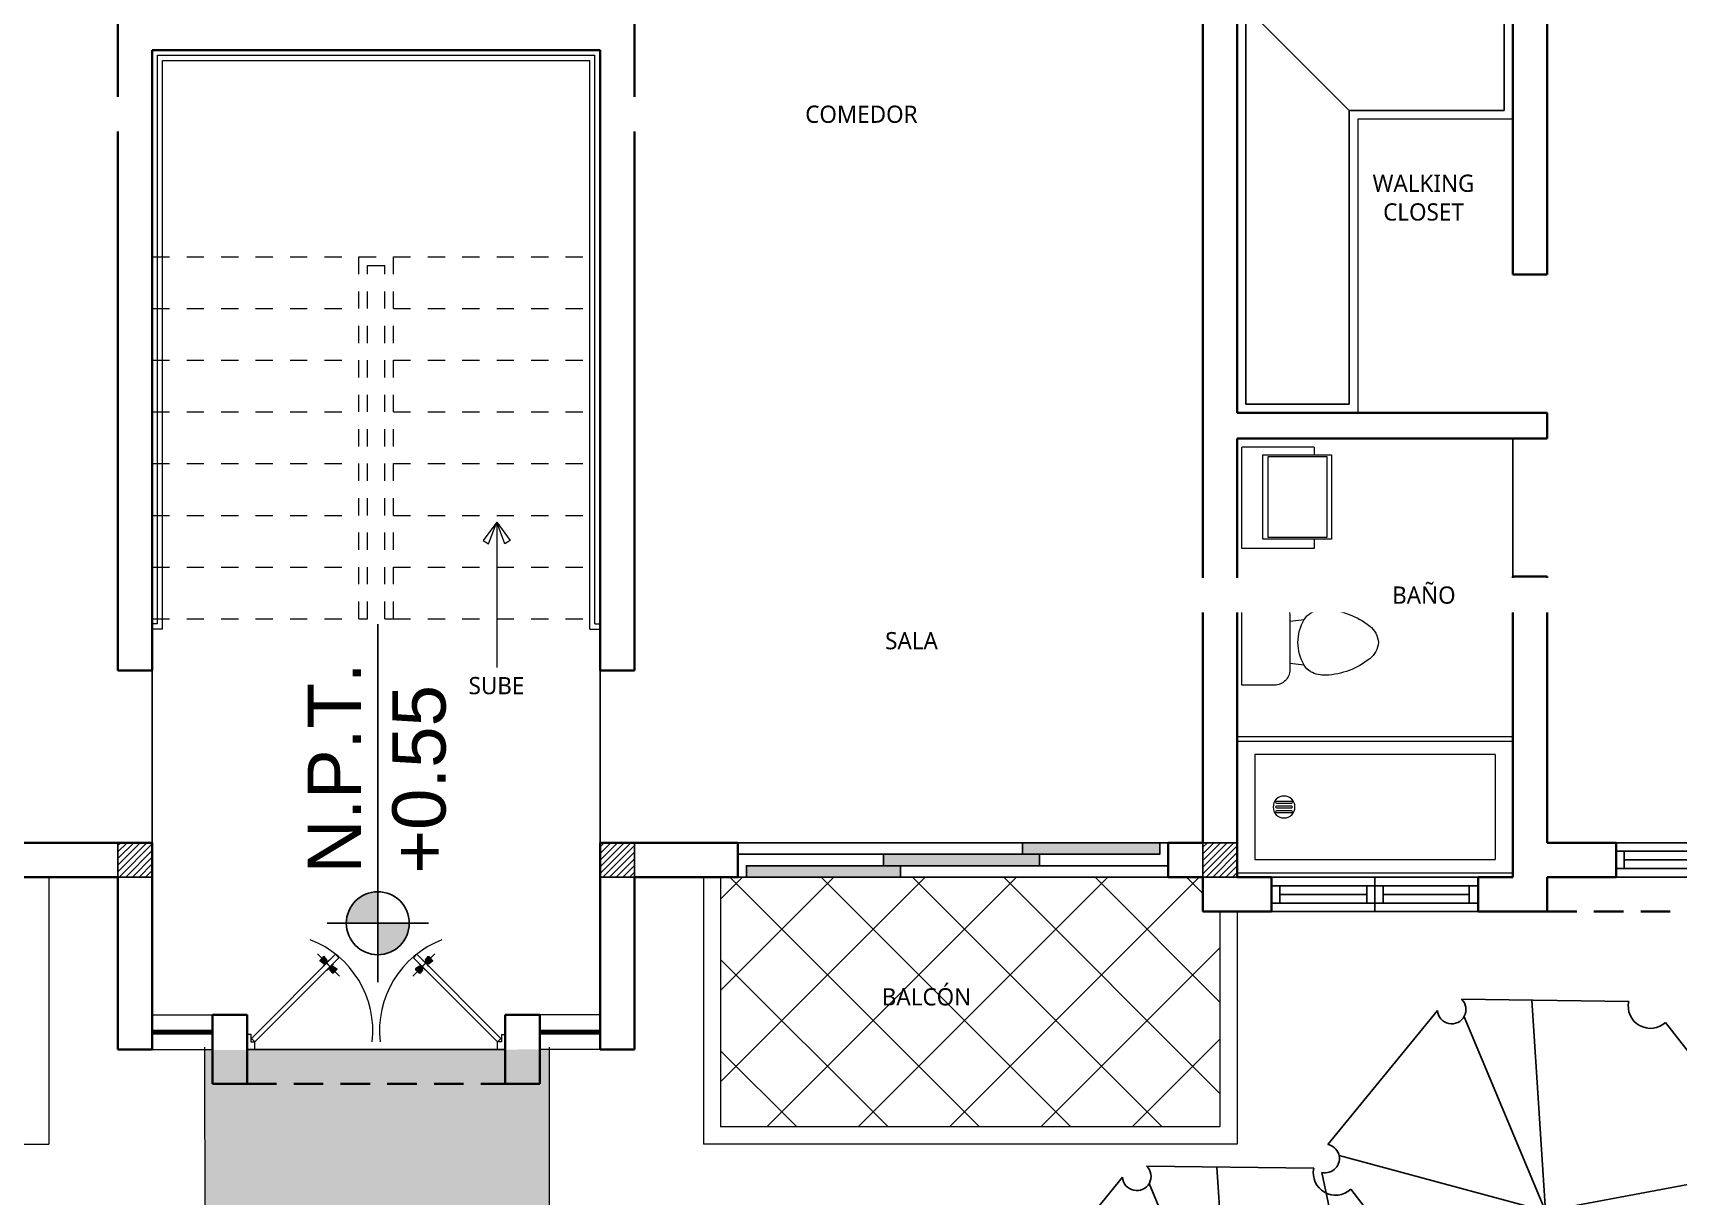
# Model space of a CAD drawing. Header units: feet. Extents: x 1019 to 2236, y -546 to 122.
# Drawn here: x 1083.44 to 1092.99, y -509.66 to -502.91 of the extents above; entities that cross this region are included whole.
import ezdxf

# ---------------------------------------------------------------- set-up
doc = ezdxf.new("R2010")
doc.units = ezdxf.units.FT
doc.header["$LTSCALE"] = 0.05
doc.header["$MEASUREMENT"] = 0
doc.linetypes.add('DASHED2', pattern=[0.375, 0.25, -0.125])
doc.linetypes.add('HIDDEN', pattern=[9.525, 6.35, -3.175])
for name, color, linetype, lineweight in [('A-GENM', 8, 'Continuous', 9), ('A-WALL', 7, 'Continuous', 25), ('arq-pisos', 251, 'Continuous', 5), ('closet', 8, 'Continuous', 5), ('escalera', 8, 'DASHED2', 0), ('FURN', 8, 'Continuous', 9), ('I-FURN', 8, 'Continuous', 0), ('None', 7, 'Continuous', 5), ('P-SANR-FIXT', 8, 'Continuous', 9), ('PUERTA', 8, 'Continuous', 9), ('ventana', 160, 'Continuous', 5)]:
    doc.layers.add(name, color=color, linetype=linetype, lineweight=lineweight)
for name, color, linetype in [('columna', 9, 'Continuous'), ('MB3', 8, 'Continuous'), ('PERT-VENT', 8, 'Continuous'), ('PISO', 8, 'Continuous'), ('TXT', 2, 'Continuous')]:
    doc.layers.add(name, color=color, linetype=linetype)
doc.layers.add('cristal', color=7, linetype='Continuous', true_color=0x2424ff)
doc.layers.add('PLANTS', color=7, linetype='Continuous', true_color=0x005716)
doc.styles.add('ads', font='trebuc.ttf', dxfattribs={"height": 0.14})
doc.styles.add('ROMAND', font='arial.ttf')

# ---------------------------------------------------------------- blocks, each defined once
blk = doc.blocks.new('ARBOL4')
at = {"layer": 'PLANTS'}
for p, q in [((-0.215225, 0.439234), (-0.445698, 0.173788)), ((-0.172006, 0.430212), (0, 0)), ((0.18998, 0.442934), (-0.157772, 0.457476)), ((0.465439, 0.126688), (0.258534, 0.409628)), ((0, 0), (0.381619, 0.241316)), ((-0.474293, 0.087687), (-0.409359, -0.263952)), ((0.392021, -0.274733), (0.48214, 0.055782)), ((0, 0), (-0.436626, -0.116299)), ((-0.37373, -0.251589), (0, 0)), ((0, 0), (-0.030926, -0.456175)), ((0.410256, -0.207857), (0, 0)), ((0, 0), (0.311329, -0.356352)), ((-0.375843, -0.309965), (-0.049034, -0.484529)), ((0.011921, -0.485418), (0.345337, -0.341692))]:
    blk.add_line(p, q, dxfattribs=at)
for centre, radius, start, end in [((-0.189074, 0.45647), 0.031319, 213.386078, 1.840691), ((0.228399, 0.434803), 0.03927, 168.050674, 320.127319), ((-0.47347, 0.135212), 0.047533, 269.007996, 54.248581), ((0.474388, 0.091377), 0.036427, 104.220505, 282.287354), ((0, 0), 0.01, 0, 180), ((0, 0), 0.01, 180, 0), ((-0.383672, -0.280455), 0.030531, 284.858551, 147.280869), ((0.371318, -0.310052), 0.04094, 59.622765, 230.608597), ((-0.018543, -0.484042), 0.030495, 357.413361, 180.915833)]:
    blk.add_arc(centre, radius, start, end, dxfattribs=at)
blk = doc.blocks.new('bath_sink_6127 - bath_sink_6127-V2-Nivel 1')
at = {"layer": 'I-FURN'}
for p, q in [((0.2933, 0.2974), (-0.1268, 0.2974)), ((-0.1268, 0.2974), (-0.1268, -0.29)), ((0.2933, 0.2442), (0.2933, 0.2974)), ((0.3949, 0.2442), (-0.0052, 0.2442)), ((-0.0052, 0.2442), (-0.0052, -0.2448)), ((0.0254, -0.2336), (0.0254, 0.233)), ((0.0254, 0.233), (0.3695, 0.233)), ((0.3695, 0.233), (0.3695, -0.2336)), ((0.3949, -0.2448), (0.3949, 0.2442)), ((-0.0052, -0.2448), (0.3949, -0.2448)), ((0.3695, -0.2336), (0.0254, -0.2336)), ((0.2933, -0.29), (0.2933, -0.2448)), ((0.2933, -0.29), (-0.1268, -0.29))]:
    blk.add_line(p, q, dxfattribs=at)
blk = doc.blocks.new('Toilet_-_Tank_-_3D_4840 - 17_ High_ Seat Not Visible-536545-Nivel 1')
at = {"layer": 'P-SANR-FIXT'}
for p, q in [((0.2476, 0.4889), (-0.2476, 0.4889)), ((-0.2476, 0.4889), (-0.2476, 0.2984)), ((0.2476, 0.2984), (0.2476, 0.4889)), ((-0.1587, 0.2096), (-0.1228, 0.2096)), ((-0.1228, 0.2096), (-0.1323, 0.127)), ((-0.1228, 0.2096), (0.1228, 0.2096)), ((0.1323, 0.127), (0.1228, 0.2096)), ((0.1228, 0.2096), (0.1588, 0.2096))]:
    blk.add_line(p, q, dxfattribs=at)
for centre, radius, start, end in [((-0.1587, 0.2984), 0.0889, 180, 270), ((0.1588, 0.2984), 0.0889, 270, 360), ((-0.0827, 0.0408), 0.0995, 119.89806, 151.05961), ((0.0005, -0.104), 0.2664, 90.10194, 119.89806), ((-0.0005, -0.104), 0.2664, 60.10194, 89.89806), ((0.0827, 0.0408), 0.0995, 28.94039, 60.10194), ((-0.0233, 0.0079), 0.1674, 151.05961, 182.70905), ((0.0233, 0.0079), 0.1674, 357.29095, 28.94039), ((0.2505, 0.0209), 0.4415, 182.70905, 218.50584), ((-0.2505, 0.0209), 0.4415, 321.49416, 357.29095), ((0.0113, -0.1694), 0.1359, 218.50584, 265.21903), ((-0.0113, -0.1694), 0.1359, 274.78097, 321.49416)]:
    blk.add_arc(centre, radius, start, end, dxfattribs=at)
blk = doc.blocks.new('PUERTA DOBLE')
at = {"layer": 'PUERTA'}
for p, q in [((957.165, -2898.551), (957.816, -2897.899)), ((957.842, -2897.925), (957.19, -2898.576)), ((957.675, -2897.896), (957.846, -2898.067)), ((957.695, -2897.946), (957.711, -2897.932)), ((957.695, -2897.946), (957.695, -2897.948)), ((957.695, -2897.948), (957.695, -2897.949)), ((957.723, -2897.97), (957.695, -2897.948)), ((957.72, -2897.97), (957.695, -2897.949)), ((957.696, -2897.943), (957.709, -2897.931)), ((957.697, -2897.945), (957.696, -2897.943)), ((957.724, -2897.969), (957.696, -2897.946)), ((957.727, -2897.965), (957.7, -2897.941)), ((957.709, -2897.931), (957.705, -2897.934)), ((957.705, -2897.935), (957.705, -2897.934)), ((957.731, -2897.961), (957.706, -2897.936)), ((957.723, -2897.917), (957.709, -2897.931)), ((957.709, -2897.931), (957.713, -2897.926)), ((957.725, -2897.916), (957.711, -2897.932)), ((957.713, -2897.926), (957.714, -2897.926)), ((957.739, -2897.953), (957.715, -2897.927)), ((957.744, -2897.948), (957.72, -2897.922)), ((957.723, -2897.917), (957.723, -2897.918)), ((957.723, -2897.97), (957.735, -2897.957)), ((957.724, -2897.99), (957.732, -2897.977)), ((957.727, -2897.916), (957.725, -2897.916)), ((957.748, -2897.945), (957.725, -2897.917)), ((957.749, -2897.944), (957.726, -2897.916)), ((957.726, -2897.989), (957.736, -2897.973)), ((957.728, -2897.916), (957.727, -2897.916)), ((957.749, -2897.941), (957.728, -2897.916)), ((957.73, -2897.966), (957.737, -2897.959)), ((957.733, -2897.97), (957.73, -2897.966)), ((957.733, -2897.97), (957.73, -2897.966)), ((957.734, -2897.969), (957.731, -2897.965)), ((957.736, -2897.967), (957.732, -2897.964)), ((957.732, -2897.981), (957.738, -2897.971)), ((957.732, -2897.977), (957.733, -2897.977)), ((957.733, -2897.97), (957.74, -2897.961)), ((957.738, -2897.965), (957.734, -2897.961)), ((957.749, -2897.944), (957.735, -2897.957)), ((957.745, -2897.951), (957.737, -2897.959)), ((957.739, -2897.976), (957.74, -2897.969)), ((957.749, -2897.954), (957.74, -2897.961)), ((957.743, -2897.959), (957.74, -2897.956)), ((957.745, -2897.957), (957.743, -2897.953)), ((957.744, -2897.97), (957.743, -2897.966)), ((957.747, -2897.956), (957.744, -2897.952)), ((957.749, -2897.965), (957.744, -2897.964)), ((957.749, -2897.954), (957.745, -2897.951)), ((957.747, -2897.954), (957.745, -2897.952)), ((957.753, -2897.96), (957.747, -2897.961)), ((957.773, -2897.994), (957.747, -2897.968)), ((957.76, -2897.953), (957.749, -2897.959)), ((957.766, -2897.947), (957.752, -2897.957)), ((957.756, -2897.954), (957.755, -2897.954)), ((957.769, -2897.945), (957.756, -2897.954)), ((957.776, -2897.994), (957.777, -2897.997)), ((957.788, -2897.994), (957.78, -2898)), ((957.782, -2897.987), (957.781, -2897.995)), ((957.788, -2897.981), (957.783, -2897.992)), ((957.791, -2897.997), (957.783, -2898.004)), ((957.784, -2897.996), (957.788, -2897.999)), ((957.795, -2897.975), (957.785, -2897.99)), ((957.797, -2897.993), (957.785, -2898.006)), ((957.786, -2897.994), (957.79, -2897.997)), ((957.787, -2897.995), (957.79, -2897.998)), ((957.797, -2897.973), (957.788, -2897.986)), ((957.788, -2897.994), (957.79, -2897.997)), ((957.795, -2897.997), (957.794, -2897.997)), ((957.796, -2897.995), (957.824, -2898.017)), ((957.798, -2897.971), (957.797, -2897.97)), ((957.797, -2897.973), (957.798, -2897.971)), ((957.801, -2897.993), (957.825, -2898.012)), ((957.816, -2897.899), (957.842, -2897.925)), ((958.586, -2897.896), (958.415, -2898.067)), ((958.445, -2897.899), (958.419, -2897.925)), ((958.419, -2897.925), (959.071, -2898.576)), ((958.46, -2897.993), (958.436, -2898.012)), ((958.465, -2897.995), (958.437, -2898.017)), ((959.096, -2898.551), (958.445, -2897.899)), ((958.463, -2897.971), (958.464, -2897.97)), ((958.463, -2897.973), (958.463, -2897.971)), ((958.463, -2897.973), (958.473, -2897.986)), ((958.464, -2897.993), (958.476, -2898.006)), ((958.466, -2897.975), (958.475, -2897.99)), ((958.466, -2897.997), (958.467, -2897.997)), ((958.469, -2897.997), (958.478, -2898.004)), ((958.473, -2897.994), (958.471, -2897.997)), ((958.474, -2897.994), (958.471, -2897.997)), ((958.474, -2897.995), (958.471, -2897.998)), ((958.473, -2897.981), (958.478, -2897.992)), ((958.473, -2897.994), (958.481, -2898)), ((958.477, -2897.996), (958.473, -2897.999)), ((958.479, -2897.987), (958.48, -2897.995)), ((958.485, -2897.994), (958.484, -2897.997)), ((958.488, -2897.994), (958.514, -2897.968)), ((958.492, -2897.945), (958.505, -2897.954)), ((958.495, -2897.947), (958.509, -2897.957)), ((958.5, -2897.953), (958.511, -2897.959)), ((958.505, -2897.954), (958.506, -2897.954)), ((958.507, -2897.96), (958.514, -2897.961)), ((958.512, -2897.941), (958.533, -2897.916)), ((958.512, -2897.944), (958.535, -2897.916)), ((958.512, -2897.944), (958.525, -2897.957)), ((958.512, -2897.954), (958.516, -2897.951)), ((958.512, -2897.954), (958.521, -2897.961)), ((958.512, -2897.965), (958.517, -2897.964)), ((958.513, -2897.945), (958.536, -2897.917)), ((958.513, -2897.954), (958.516, -2897.952)), ((958.514, -2897.956), (958.517, -2897.952)), ((958.516, -2897.951), (958.524, -2897.959)), ((958.516, -2897.957), (958.518, -2897.953)), ((958.517, -2897.948), (958.541, -2897.922)), ((958.517, -2897.97), (958.518, -2897.966)), ((958.518, -2897.959), (958.521, -2897.956)), ((958.528, -2897.97), (958.521, -2897.961)), ((958.522, -2897.976), (958.521, -2897.969)), ((958.522, -2897.953), (958.546, -2897.927)), ((958.523, -2897.965), (958.527, -2897.961)), ((958.529, -2897.981), (958.523, -2897.971)), ((958.531, -2897.966), (958.524, -2897.959)), ((958.538, -2897.97), (958.525, -2897.957)), ((958.525, -2897.967), (958.529, -2897.964)), ((958.535, -2897.989), (958.525, -2897.973)), ((958.526, -2897.969), (958.53, -2897.965)), ((958.528, -2897.97), (958.531, -2897.966)), ((958.528, -2897.97), (958.531, -2897.966)), ((958.529, -2897.977), (958.528, -2897.977)), ((958.537, -2897.99), (958.529, -2897.977)), ((958.53, -2897.961), (958.555, -2897.936)), ((958.533, -2897.916), (958.534, -2897.916)), ((958.534, -2897.916), (958.536, -2897.916)), ((958.534, -2897.965), (958.561, -2897.941)), ((958.536, -2897.916), (958.55, -2897.932)), ((958.537, -2897.969), (958.565, -2897.946)), ((958.538, -2897.917), (958.551, -2897.931)), ((958.538, -2897.917), (958.538, -2897.918)), ((958.538, -2897.97), (958.566, -2897.948)), ((958.541, -2897.97), (958.566, -2897.949)), ((958.548, -2897.926), (958.546, -2897.926)), ((958.551, -2897.931), (958.548, -2897.926)), ((958.566, -2897.946), (958.55, -2897.932)), ((958.551, -2897.931), (958.556, -2897.934)), ((958.564, -2897.943), (958.551, -2897.931)), ((958.556, -2897.935), (958.556, -2897.934)), ((958.563, -2897.945), (958.564, -2897.943)), ((958.566, -2897.946), (958.566, -2897.948)), ((958.566, -2897.948), (958.566, -2897.949)), ((957.751, -2898.019), (957.765, -2898.009)), ((957.753, -2898.016), (957.769, -2898.006)), ((957.759, -2898.01), (957.771, -2898.004)), ((957.766, -2898.003), (957.773, -2898.002)), ((957.772, -2897.998), (957.776, -2897.998)), ((957.772, -2898.009), (957.78, -2898)), ((957.772, -2898.019), (957.785, -2898.006)), ((957.772, -2898.009), (957.776, -2898.012)), ((957.772, -2898.009), (957.776, -2898.011)), ((957.772, -2898.019), (957.793, -2898.046)), ((957.772, -2898.022), (957.791, -2898.046)), ((957.773, -2898.008), (957.777, -2898.011)), ((957.773, -2898.018), (957.796, -2898.045)), ((957.775, -2898.007), (957.778, -2898.009)), ((957.776, -2898.012), (957.783, -2898.004)), ((957.777, -2898.004), (957.78, -2898.007)), ((957.777, -2898.015), (957.8, -2898.04)), ((957.781, -2898.01), (957.805, -2898.035)), ((957.782, -2897.998), (957.785, -2898.002)), ((957.789, -2898.002), (957.814, -2898.026)), ((957.793, -2898.046), (957.792, -2898.046)), ((957.795, -2898.046), (957.793, -2898.046)), ((957.794, -2897.998), (957.819, -2898.021)), ((957.795, -2898.046), (957.809, -2898.03)), ((957.797, -2898.044), (957.798, -2898.044)), ((957.798, -2898.044), (957.81, -2898.031)), ((957.806, -2898.036), (957.807, -2898.036)), ((957.81, -2898.031), (957.807, -2898.036)), ((957.825, -2898.016), (957.809, -2898.03)), ((957.823, -2898.018), (957.81, -2898.031)), ((957.81, -2898.031), (957.815, -2898.028)), ((957.815, -2898.028), (957.815, -2898.026)), ((957.815, -2898.027), (957.815, -2898.027)), ((957.823, -2898.018), (957.823, -2898.017)), ((957.825, -2898.012), (957.825, -2898.014)), ((957.825, -2898.014), (957.825, -2898.016)), ((958.436, -2898.012), (958.436, -2898.014)), ((958.436, -2898.014), (958.436, -2898.016)), ((958.436, -2898.016), (958.452, -2898.03)), ((958.437, -2898.018), (958.438, -2898.017)), ((958.437, -2898.018), (958.45, -2898.031)), ((958.467, -2897.998), (958.442, -2898.021)), ((958.446, -2898.028), (958.445, -2898.026)), ((958.446, -2898.027), (958.446, -2898.027)), ((958.45, -2898.031), (958.446, -2898.028)), ((958.472, -2898.002), (958.447, -2898.026)), ((958.45, -2898.031), (958.454, -2898.036)), ((958.463, -2898.044), (958.45, -2898.031)), ((958.466, -2898.046), (958.452, -2898.03)), ((958.455, -2898.036), (958.454, -2898.036)), ((958.48, -2898.01), (958.456, -2898.035)), ((958.484, -2898.015), (958.461, -2898.04)), ((958.464, -2898.044), (958.463, -2898.044)), ((958.487, -2898.018), (958.465, -2898.045)), ((958.466, -2898.046), (958.468, -2898.046)), ((958.488, -2898.019), (958.468, -2898.046)), ((958.468, -2898.046), (958.469, -2898.046)), ((958.489, -2898.022), (958.469, -2898.046)), ((958.479, -2897.998), (958.475, -2898.002)), ((958.488, -2898.019), (958.476, -2898.006)), ((958.485, -2898.012), (958.478, -2898.004)), ((958.484, -2898.004), (958.48, -2898.007)), ((958.488, -2898.009), (958.481, -2898)), ((958.486, -2898.007), (958.483, -2898.009)), ((958.487, -2898.008), (958.484, -2898.011)), ((958.488, -2897.998), (958.485, -2897.998)), ((958.488, -2898.009), (958.485, -2898.012)), ((958.488, -2898.009), (958.485, -2898.011)), ((958.495, -2898.003), (958.487, -2898.002)), ((958.502, -2898.01), (958.49, -2898.004)), ((958.508, -2898.016), (958.492, -2898.006)), ((958.51, -2898.019), (958.496, -2898.009)), ((957.16, -2898.52), (957.13, -2898.52)), ((957.16, -2898.517), (957.16, -2898.576)), ((957.16, -2898.576), (957.19, -2898.576)), ((957.19, -2898.576), (957.165, -2898.551)), ((957.19, -2898.635), (957.19, -2898.576)), ((959.071, -2898.576), (959.096, -2898.551)), ((959.071, -2898.635), (959.071, -2898.576)), ((959.101, -2898.576), (959.071, -2898.576)), ((959.101, -2898.517), (959.101, -2898.576)), ((959.101, -2898.52), (959.13, -2898.52)), ((957.19, -2898.635), (957.13, -2898.635)), ((959.071, -2898.635), (959.13, -2898.635))]:
    blk.add_line(p, q, dxfattribs=at)
at = {"layer": 'PUERTA', "extrusion": (0, 0, -1)}
for centre, radius, start, end in [((-957.349, -2898.492), 0.756, 111.0667, 186.4155), ((-958.912, -2898.492), 0.756, 353.5845, 68.9333), ((-957.721, -2897.967), 0.00261, 243.4349, 296.5651), ((-957.725, -2897.992), 0.00166, 315, 45), ((-957.728, -2897.965), 0.00166, 225, 315), ((-957.734, -2897.971), 0.00261, 296.565, 26.565), ((-957.731, -2897.974), 0.00261, 153.4349, 225), ((-957.744, -2897.949), 0.00261, 116.565, 243.4349), ((-957.746, -2897.942), 0.00261, 153.4349, 225), ((-957.75, -2897.955), 0.00166, 45, 135), ((-957.753, -2897.952), 0.00261, 243.4349, 296.5651), ((-957.77, -2897.946), 0.00166, 45, 135), ((-957.789, -2897.989), 0.00166, 315, 45), ((-957.785, -2897.991), 0.00261, 153.4349, 225), ((-957.792, -2897.998), 0.00166, 45, 135), ((-957.799, -2897.995), 0.00166, 44.6517, 134.6517), ((-958.461, -2897.995), 0.00166, 45.3483, 135.3483), ((-958.468, -2897.998), 0.00166, 45, 135), ((-958.472, -2897.989), 0.00166, 135, 225), ((-958.475, -2897.991), 0.00261, 315, 26.5651), ((-958.491, -2897.946), 0.00166, 45, 135), ((-958.508, -2897.952), 0.00261, 243.4349, 296.5651), ((-958.511, -2897.955), 0.00166, 45, 135), ((-958.515, -2897.942), 0.00261, 315, 26.5651), ((-958.517, -2897.949), 0.00261, 296.5651, 63.435), ((-958.53, -2897.974), 0.00261, 315, 26.5651), ((-958.527, -2897.971), 0.00261, 153.435, 243.435), ((-958.532, -2897.965), 0.00166, 225, 315), ((-958.536, -2897.992), 0.00166, 135, 225), ((-958.54, -2897.967), 0.00261, 243.4349, 296.5651), ((-957.75, -2898.017), 0.00166, 225, 315), ((-957.768, -2898.011), 0.00332, 45, 108.4349), ((-957.77, -2898.008), 0.00261, 206.565, 315), ((-957.773, -2898.021), 0.00166, 315, 45), ((-957.777, -2898.014), 0.00261, 296.565, 26.565), ((-958.484, -2898.014), 0.00261, 153.435, 243.435), ((-958.491, -2898.008), 0.00261, 225, 333.435), ((-958.487, -2898.021), 0.00166, 135, 225), ((-958.493, -2898.011), 0.00332, 71.5651, 135), ((-958.511, -2898.017), 0.00166, 225, 315)]:
    blk.add_arc(centre, radius, start, end, dxfattribs=at)
blk = doc.blocks.new('A$C074D4DC8')
at = {"layer": 'FURN'}
blk.add_line((0.0418, 0.3424), (0.0418, -0.1979), dxfattribs=at)
for points in [[(0.0418, 0.3424), (-0.0084, 0.2735), (0.0117, 0.2615), (0.0418, 0.3424)], [(0.0418, 0.3424), (0.0919, 0.2735), (0.0719, 0.2615), (0.0418, 0.3424)]]:
    blk.add_lwpolyline(points, dxfattribs=at)
blk = doc.blocks.new('A$C45091238')
for points in [[(1.6527, 0.1333), (2.45, 0.1333), (2.45, 0.2), (1.6527, 0.2)], [(0.8455, 0.0667), (1.7527, 0.0667), (1.7527, 0.1333), (0.8455, 0.1333)], [(0.05, 0), (0.9455, 0), (0.9455, 0.0667), (0.05, 0.0667)]]:
    blk.add_hatch(color=256).paths.add_polyline_path(points)
at = {"layer": 'PERT-VENT', "extrusion": (-6.28888e-16, -1.94037e-15, -1)}
for points in [[(-1.6527, 0.1333), (-2.45, 0.1333), (-2.45, 0.2), (-1.6527, 0.2)], [(-0.8455, 0.0667), (-1.7527, 0.0667), (-1.7527, 0.1333), (-0.8455, 0.1333)], [(-0.05, 0), (-0.9455, 0), (-0.9455, 0.0667), (-0.05, 0.0667)]]:
    blk.add_lwpolyline(points, close=True, dxfattribs=at)
at = {"layer": 'PISO'}
for p, q in [((0, 0.2), (2.5, 0.2)), ((0, 0), (2.5, 0))]:
    blk.add_line(p, q, dxfattribs=at)
at = {"layer": 'PISO', "extrusion": (-6.28888e-16, -1.94037e-15, -1)}
for p, q in [((0.8955, 0.1333), (0, 0.1333)), ((1.7527, 0.0667), (2.5, 0.0667))]:
    blk.add_line(p, q, dxfattribs=at)
blk = doc.blocks.new('A$C24CF40E6')
at = {"layer": 'P-SANR-FIXT', "extrusion": (-2.36783e-12, 8.94772e-16, -1)}
for p, q in [((0, 0.8144), (1.6, 0.8144)), ((1.6, 0.789), (0, 0.789)), ((1.6, 0.8144), (1.6, 0.789)), ((1.6, 0.0254), (1.6, 0.789)), ((0.1016, 0.7128), (1.4984, 0.7128)), ((1.4984, 0.7128), (1.4984, 0.1016)), ((1.2834, 0.4389), (1.3726, 0.4389)), ((1.3726, 0.4301), (1.2834, 0.4301)), ((1.2834, 0.4116), (1.3726, 0.4116)), ((1.3726, 0.4028), (1.2834, 0.4028)), ((1.2834, 0.3843), (1.3726, 0.3843)), ((1.3726, 0.3755), (1.2834, 0.3755)), ((1.4984, 0.1016), (0.1016, 0.1016))]:
    blk.add_line(p, q, dxfattribs=at)
at = {"layer": 'P-SANR-FIXT', "extrusion": (2.36783e-12, 8.94772e-16, -1)}
for p, q in [((0, 0.8144), (0, 0.789)), ((0, 0.0254), (0, 0.789)), ((0.1016, 0.7128), (0.1016, 0.1016))]:
    blk.add_line(p, q, dxfattribs=at)
at = {"layer": 'P-SANR-FIXT', "extrusion": (-2.36783e-12, -8.94772e-16, -1)}
for p, q in [((1.6, 0.0254), (0, 0.0254)), ((0, 0), (1.6, 0)), ((1.6, 0), (1.6, 0.0254))]:
    blk.add_line(p, q, dxfattribs=at)
at = {"layer": 'P-SANR-FIXT', "extrusion": (2.36783e-12, -8.94772e-16, -1)}
blk.add_line((0, 0), (0, 0.0254), dxfattribs=at)
at = {"layer": 'P-SANR-FIXT', "extrusion": (-2.36783e-12, 8.94772e-16, -1)}
for centre, radius, start, end in [((-1.328, 0.4072), 0.0635, 0, 180), ((-1.328, 0.4072), 0.0635, 0, 180), ((-1.328, 0.4072), 0.0635, 180, 0), ((-1.328, 0.4072), 0.0635, 180, 0), ((-1.2834, 0.4345), 0.00444, 270, 90), ((-1.2834, 0.4072), 0.00444, 270, 90), ((-1.2834, 0.3799), 0.00444, 270, 90), ((-1.3726, 0.4345), 0.00444, 90, 270), ((-1.3726, 0.4072), 0.00444, 90, 270), ((-1.3726, 0.3799), 0.00444, 90, 270)]:
    blk.add_arc(centre, radius, start, end, dxfattribs=at)
blk = doc.blocks.new('A$C6EAA0F0B')
at = {"layer": 'cristal', "const_width": 0.03}
blk.add_lwpolyline([(0, 0.1), (0.35, 0.1)], dxfattribs=at)
at = {"layer": 'P-SANR-FIXT', "extrusion": (-2.36783e-12, 8.94772e-16, -1)}
blk.add_line((0, 0.2), (0.35, 0.2), dxfattribs=at)
at = {"layer": 'P-SANR-FIXT'}
blk.add_line((0, 0), (0.35, 0), dxfattribs=at)
blk = doc.blocks.new('A$C18ED6237')
at = {"layer": 'PERT-VENT', "extrusion": (-2.36783e-12, 8.94772e-16, -1)}
for p, q in [((1.2, 0.2), (0, 0.2)), ((0.6, 0.2), (0.6, 0)), ((1.2, 0.15), (0, 0.15)), ((0.0538, 0.05), (0.0538, 0.15)), ((0.5533, 0.1), (0.0538, 0.1)), ((0.5533, 0.15), (0.5533, 0.05)), ((0.6467, 0.15), (0.6467, 0.05)), ((1.1533, 0.1), (0.6467, 0.1)), ((1.2, 0.05), (0, 0.05)), ((0, 0), (1.2, 0))]:
    blk.add_line(p, q, dxfattribs=at)
at = {"layer": 'PERT-VENT'}
blk.add_line((1.1533, 0.05), (1.1533, 0.15), dxfattribs=at)
blk = doc.blocks.new('A$C04841795')
at = {"ltscale": 45}
h = blk.add_hatch(color=256, dxfattribs=at)
h.dxf.hatch_style = 1
h.paths.add_polyline_path([(0.1788, 0.2494), (0.1788, 0.1538), (0.2744, 0.1538, 0.414214)])
h.paths.add_polyline_path([(0.1788, 0.1538), (0.0832, 0.1538, 0.414214), (0.1788, 0.0582)])
at = {"layer": 'TXT', "ltscale": 45}
for p, q in [((0.1788, 0), (0.1788, 0.3075)), ((0, 0.1538), (1.0873, 0.1538))]:
    blk.add_line(p, q, dxfattribs=at)
blk.add_circle((0.1788, 0.1538), 0.0956, dxfattribs=at)
blk = doc.blocks.new('A$C012446DC')
at = {"layer": 'PISO'}
h = blk.add_hatch(dxfattribs=at)
h.set_pattern_fill('ANSI31', color=256, scale=0.008571, angle=180)
h.set_pattern_definition([(225, (206536.064322, 1154820.960068), (0.0192434059784, -0.0192434059784), [])])
h.paths.add_polyline_path([(0, 0), (0.2, 0), (0.2, 0.2), (0, 0.2)])
at = {"layer": 'columna'}
blk.add_lwpolyline([(0.2, 0.2), (0, 0.2), (0, 0), (0.2, 0)], close=True, dxfattribs=at)
blk = doc.blocks.new('A$C791B5281')
for p in [(3.5, 0, 1.2387), (6.3, 0, 1.2387), (9.8, 0, 1.2387)]:
    blk.add_blockref('A$C012446DC', p)

msp = doc.modelspace()

# ---------------------------------------------------------------- hatches: boundary and pattern name
at = {"layer": 'PISO'}
h = msp.add_hatch(dxfattribs=at)
h.set_pattern_fill('NET', color=256, scale=3, angle=45, style=0)
h.set_pattern_definition([(45, (875.12723, -381.89545), (-0.26516504, 0.26516504), []), (135, (875.12723, -381.89545), (-0.26516504, -0.26516504), [])])
h.paths.add_polyline_path([(1090.3345, -509.2615), (1090.3345, -508.0115), (1090.2345, -508.0115), (1090.2345, -507.8115), (1087.4345, -507.8115), (1087.4345, -509.2615)])

# ---------------------------------------------------------------- linework, layer by layer
at = {"layer": 'A-GENM'}
for p, q in [((1084.4381, -508.798), (1084.4422, -511.9849)), ((1086.4381, -508.7973), (1086.4422, -511.9809))]:
    msp.add_line(p, q, dxfattribs=at)
at = {"layer": 'A-WALL', "lineweight": 35, "extrusion": (-2.36659e-12, 8.94772e-16, -1)}
for p, q in [((1090.2345, -507.6115), (1090.2345, -502.5115)), ((1092.2345, -502.5115), (1092.2345, -504.3127)), ((1090.4345, -502.7115), (1090.4345, -505.1157)), ((1092.0345, -504.3127), (1092.0345, -502.7115)), ((1092.0345, -504.3127), (1092.2345, -504.3127)), ((1090.4345, -505.1157), (1092.2345, -505.1157)), ((1092.2345, -505.1157), (1092.2345, -505.2657)), ((1090.4345, -505.2657), (1090.4345, -507.8115)), ((1092.2345, -505.2657), (1090.4345, -505.2657)), ((1092.0345, -507.8115), (1092.0345, -506.0657)), ((1092.0345, -506.0657), (1092.2345, -506.0657)), ((1092.2345, -506.0657), (1092.2345, -507.6115)), ((1086.7345, -507.6115), (1087.5345, -507.6115)), ((1087.5345, -507.6115), (1087.5345, -507.8115)), ((1087.5345, -507.6115), (1087.5345, -507.8115)), ((1090.0345, -507.6115), (1090.2345, -507.6115)), ((1092.2345, -507.6115), (1092.6345, -507.6115)), ((1092.6345, -507.6115), (1092.6345, -507.8115)), ((1092.6345, -507.6115), (1092.6345, -507.8115)), ((1087.5345, -507.8115), (1086.9345, -507.8115)), ((1090.0345, -507.8115), (1090.2345, -507.8115)), ((1090.2345, -508.0115), (1090.2345, -507.8115)), ((1090.6345, -507.8115), (1090.4345, -507.8115)), ((1092.0345, -507.8115), (1091.8345, -507.8115)), ((1092.2345, -507.8115), (1092.2345, -508.0115)), ((1092.2345, -507.8115), (1092.6345, -507.8115)), ((1090.6345, -508.0115), (1090.2345, -508.0115)), ((1092.2345, -508.0115), (1091.8345, -508.0115))]:
    msp.add_line(p, q, dxfattribs=at)
at = {"layer": 'A-WALL', "lineweight": 35, "extrusion": (-2.36783e-12, 8.94772e-16, -1)}
for p, q in [((1083.9345, -502.8115), (1083.9345, -506.6115)), ((1086.9345, -502.8115), (1086.9345, -506.6115)), ((1084.1345, -506.6115), (1084.1345, -503.0115)), ((1084.1345, -503.0115), (1086.7345, -503.0115)), ((1086.7345, -506.6115), (1086.7345, -503.0115)), ((1083.9345, -506.6115), (1084.1345, -506.6115)), ((1084.1345, -507.6115), (1083.3345, -507.6115)), ((1084.1345, -508.8115), (1084.1345, -507.6115)), ((1086.7345, -508.8115), (1086.7345, -507.6115)), ((1083.3345, -507.8115), (1083.9345, -507.8115)), ((1083.9345, -508.8115), (1083.9345, -507.8115)), ((1086.9345, -508.8115), (1086.9345, -507.8115)), ((1083.9345, -508.8115), (1084.1345, -508.8115)), ((1086.9345, -508.8115), (1086.7345, -508.8115))]:
    msp.add_line(p, q, dxfattribs=at)
at = {"layer": 'A-WALL', "lineweight": 35}
for p, q in [((1086.9345, -506.6115), (1086.7345, -506.6115)), ((1090.0345, -507.6115), (1090.0345, -507.8115)), ((1090.6345, -507.8115), (1090.6345, -508.0115)), ((1091.8345, -507.8115), (1091.8345, -508.0115)), ((1084.4845, -509.0115), (1084.4845, -508.6115)), ((1084.4845, -508.6115), (1084.6845, -508.6115)), ((1084.6845, -509.0115), (1084.6845, -508.6115)), ((1086.1845, -509.0115), (1086.1845, -508.6115)), ((1086.3845, -508.6115), (1086.1845, -508.6115)), ((1086.3845, -509.0115), (1086.3845, -508.6115)), ((1084.4845, -509.0115), (1084.6845, -509.0115)), ((1086.3845, -509.0115), (1086.1845, -509.0115))]:
    msp.add_line(p, q, dxfattribs=at)
at = {"layer": 'closet'}
for p, q in [((1084.1645, -506.3415), (1084.1645, -503.0415)), ((1084.1645, -503.0415), (1086.7045, -503.0415)), ((1084.1945, -506.3715), (1084.1945, -503.0715)), ((1084.1945, -503.0715), (1086.6745, -503.0715)), ((1086.6745, -506.3715), (1086.6745, -503.0715)), ((1086.7045, -506.3415), (1086.7045, -503.0415)), ((1084.1645, -506.3415), (1084.1345, -506.3415)), ((1086.7045, -506.3415), (1086.7345, -506.3415)), ((1084.1945, -506.3715), (1084.1345, -506.3715)), ((1086.6745, -506.3715), (1086.7345, -506.3715))]:
    msp.add_line(p, q, dxfattribs=at)
at = {"layer": 'closet', "extrusion": (-2.36659e-12, 8.94772e-16, -1)}
for p, q in [((1091.1345, -503.4115), (1091.1345, -505.1157)), ((1092.0345, -503.4115), (1091.1345, -503.4115))]:
    msp.add_line(p, q, dxfattribs=at)
at = {"layer": 'closet', "extrusion": (2.36783e-12, 8.94772e-16, -1)}
for p, q in [((1091.1345, -503.4115), (1091.1345, -505.1157)), ((1092.0345, -503.4115), (1091.1345, -503.4115))]:
    msp.add_line(p, q, dxfattribs=at)
at = {"layer": 'escalera'}
for p, q in [((1084.1345, -504.2115), (1085.3345, -504.2115)), ((1085.3345, -506.3115), (1085.3345, -504.2115)), ((1085.3345, -504.2115), (1085.5345, -504.2115)), ((1085.5345, -504.2115), (1086.7345, -504.2115)), ((1085.5345, -506.3115), (1085.5345, -504.2115)), ((1085.3845, -506.3115), (1085.3845, -504.2615)), ((1085.3845, -504.2615), (1085.4845, -504.2615)), ((1085.4845, -506.3115), (1085.4845, -504.2615)), ((1084.1345, -504.5115), (1085.3345, -504.5115)), ((1085.5345, -504.5115), (1086.7345, -504.5115)), ((1084.1345, -504.8115), (1085.3345, -504.8115)), ((1085.5345, -504.8115), (1086.7345, -504.8115)), ((1084.1345, -505.1115), (1085.3345, -505.1115)), ((1085.5345, -505.1115), (1086.7345, -505.1115)), ((1084.1345, -505.4115), (1085.3345, -505.4115)), ((1085.5345, -505.4115), (1086.7345, -505.4115)), ((1084.1345, -505.7115), (1085.3345, -505.7115)), ((1085.5345, -505.7115), (1086.7345, -505.7115)), ((1084.1345, -506.0115), (1085.3345, -506.0115)), ((1085.5345, -506.0115), (1086.7345, -506.0115)), ((1084.1345, -506.3115), (1085.3345, -506.3115)), ((1085.3345, -506.3115), (1085.3845, -506.3115)), ((1085.4845, -506.3115), (1085.5345, -506.3115)), ((1085.5345, -506.3115), (1086.7345, -506.3115))]:
    msp.add_line(p, q, dxfattribs=at)
at = {"layer": 'MB3', "linetype": 'HIDDEN', "lineweight": 35, "ltscale": 0.54}
for p, q in [((1092.2345, -508.0115), (1096.5345, -508.0115)), ((1084.6845, -509.0115), (1086.1845, -509.0115))]:
    msp.add_line(p, q, dxfattribs=at)
at = {"layer": 'P-SANR-FIXT'}
for p, q in [((1083.5345, -507.8115), (1083.5345, -509.3615)), ((1087.3345, -507.8115), (1087.3345, -509.3615)), ((1087.4345, -507.8115), (1087.4345, -509.2615)), ((1090.3345, -508.0115), (1090.3345, -509.2615)), ((1090.4345, -508.0115), (1090.4345, -509.3615)), ((1090.3345, -509.2615), (1087.4345, -509.2615)), ((1080.4345, -509.3615), (1083.5345, -509.3615)), ((1090.4345, -509.3615), (1087.3345, -509.3615))]:
    msp.add_line(p, q, dxfattribs=at)
at = {"layer": 'PISO'}
for p, q in [((1084.1345, -506.6115), (1084.1345, -507.6115)), ((1086.7345, -506.6115), (1086.7345, -507.6115)), ((1084.6845, -508.8115), (1086.1845, -508.8115))]:
    msp.add_line(p, q, dxfattribs=at)
for points in [[(1091.9845, -503.3615), (1091.0845, -503.3615), (1090.4845, -502.7615), (1091.9845, -502.7615)], [(1091.0845, -503.3615), (1090.4845, -502.7615), (1090.4845, -505.0657), (1091.0845, -505.0657)]]:
    msp.add_lwpolyline(points, close=True, dxfattribs=at)

# ---------------------------------------------------------------- block references
at = {"ltscale": 45, "xscale": 1.911000000000001, "yscale": 1.911000000000001, "zscale": 1.911000000000001, "rotation": 90}
msp.add_blockref('A$C04841795', (1085.7377, -508.4207), dxfattribs=at)
msp.add_blockref('A$C04841795', (1085.7377, -508.4207), dxfattribs=at)
at = {"xscale": -1}
for name, p in [('A$C24CF40E6', (1092.0345, -507.8115)), ('A$C18ED6237', (1093.8345, -507.8115)), ('A$C18ED6237', (1091.8345, -508.0115)), ('A$C6EAA0F0B', (1086.7345, -508.8115))]:
    msp.add_blockref(name, p, dxfattribs=at)
msp.add_blockref('A$C6EAA0F0B', (1084.1345, -508.8115))
at = {"layer": 'FURN', "xscale": 1.5625, "yscale": 1.5625, "zscale": 1.5625}
msp.add_blockref('A$C074D4DC8', (1086.0692, -506.2853), dxfattribs=at)
at = {"layer": 'I-FURN', "extrusion": (-2.36659e-12, 8.94772e-16, -1), "rotation": 180}
msp.add_blockref('bath_sink_6127 - bath_sink_6127-V2-Nivel 1', (-1090.5877, -505.606, 0), dxfattribs=at)
at = {"layer": 'None', "lineweight": 15, "xscale": 2.714450404586404, "yscale": 2.714450404586404, "zscale": 2.714450404586404, "rotation": 258.790345993717}
for p in [(1092.2243, -509.7493), (1090.3955, -510.7177)]:
    msp.add_blockref('ARBOL4', p, dxfattribs=at)
at = {"layer": 'P-SANR-FIXT', "extrusion": (-2.36659e-12, 8.94772e-16, -1), "rotation": 269.9999999999968}
msp.add_blockref('Toilet_-_Tank_-_3D_4840 - 17_ High_ Seat Not Visible-536545-Nivel 1', (-1090.9499, -506.449, 0), dxfattribs=at)
at = {"layer": 'PISO'}
msp.add_blockref('A$C45091238', (1087.5345, -507.8115), dxfattribs=at)
at = {"layer": 'ventana', "xscale": -0.7499518125727604, "yscale": 0.7499518125727604, "zscale": 0.7499518125727432}
msp.add_blockref('PUERTA DOBLE', (1803.9861, 1665.0253, 0), dxfattribs=at)

# ---------------------------------------------------------------- texts
at = {"layer": 'TXT', "ltscale": 45, "style": 'ROMAND'}
for s, p in [('N.P.T.', (1085.3461, -507.7904)), ('N.P.T.', (1085.3461, -507.7904)), ('+0.55', (1085.8376, -507.7904))]:
    msp.add_text(s, height=0.30958, rotation=90, dxfattribs=at).set_placement(p)
at = {"layer": 'TXT', "char_height": 0.1, "attachment_point": 2, "style": 'ads'}
for s, insert, width in [('WALKING\\PCLOSET', (1091.5162, -503.7339), 2.838), ('SALA', (1088.5432, -506.3889), 2.838), ('SUBE', (1086.1331, -506.6498), 2.688), ('BALCÓN', (1088.6302, -508.456), 2.838)]:
    msp.add_mtext(s, dxfattribs=dict(at, insert=insert, width=width))

# ---------------------------------------------------------------- next in the draw order: texts
at = {"layer": 'TXT', "char_height": 0.1, "width": 2.838, "attachment_point": 2, "style": 'ads', "bg_fill": 2}
for s, insert in [('COMEDOR', (1082.6167, -503.3334, -0.3375)), ('COMEDOR', (1088.2522, -503.3334, -0.3375)), ('BAÑO', (1091.5186, -506.1243))]:
    msp.add_mtext(s, dxfattribs=dict(at, insert=insert))

# ---------------------------------------------------------------- next in the draw order: hatches: boundary and pattern name
at = {"layer": 'arq-pisos'}
h = msp.add_hatch(dxfattribs=at)
h.set_pattern_fill('AR-HBONE', color=256, scale=0.06, angle=90)
h.set_pattern_definition([(135, (856.05644, -198.79704), (-0.33941125, 5e-17), [0.72, -0.24]), (225, (855.88674, -198.62733), (-0.33941125, 5e-17), [0.72, -0.24])])
edge = h.paths.add_edge_path()
edge.add_line((1079.7309, -513.4924), (1086.9076, -513.4832))
edge.add_line((1086.9076, -513.4832), (1086.9076, -513.4818))
edge.add_line((1086.9076, -513.4818), (1095.4036, -513.4708))
edge.add_line((1095.4036, -513.4708), (1095.5908, -514.6148))
edge.add_arc((1096.5777, -514.4533), 1, 189.29092, 252.05701)
edge.add_line((1096.2696, -515.4047), (1115.3076, -521.5696))
edge.add_line((1115.3076, -521.5696), (1115.6157, -520.6182))
edge.add_line((1115.6157, -520.6182), (1097.1542, -514.64))
edge.add_line((1097.1542, -514.64), (1102.2373, -498.9425))
edge.add_line((1102.2373, -498.9425), (1106.8064, -500.4221))
edge.add_line((1106.8064, -500.4221), (1108.3366, -495.6619))
edge.add_line((1108.3366, -495.6619), (1107.9688, -495.5428))
edge.add_line((1107.9688, -495.5428), (1107.4824, -495.5408))
edge.add_line((1107.4824, -495.5408), (1106.2494, -499.3482))
edge.add_line((1106.2494, -499.3482), (1101.5529, -497.8274))
edge.add_line((1101.5529, -497.8274), (1097.1979, -511.2764))
edge.add_arc((1096.2465, -510.9683), 1, 270.07368, 342.05701, ccw=False)
edge.add_line((1096.2478, -511.9683), (1086.4422, -511.9809))
edge.add_line((1086.4422, -511.9809), (1086.4422, -508.8115))
edge.add_line((1086.4422, -508.8115), (1084.4381, -508.8141))
edge.add_line((1084.4381, -508.8141), (1084.4422, -511.9849))
edge.add_line((1084.4422, -511.9849), (1079.729, -511.991))
edge.add_line((1079.729, -511.991), (1070.1678, -505.8131))
edge.add_line((1070.1678, -505.8131), (1069.9365, -507.7997))
edge.add_line((1069.9365, -507.7997), (1078.4982, -513.3318))
edge.add_arc((1079.0409, -512.4919), 1, 237.13158, 270.07368)
edge.add_line((1079.0422, -513.4919), (1079.7309, -513.4924))

# ---------------------------------------------------------------- next in the draw order: linework, layer by layer
at = {"layer": 'PISO'}
msp.add_line((1092.0345, -506.0657), (1092.0345, -505.2657), dxfattribs=at)

# ---------------------------------------------------------------- next in the draw order: block references
msp.add_blockref('A$C791B5281', (1080.4345, -507.8115, -1.2387))

doc.saveas('drawing.dxf')
